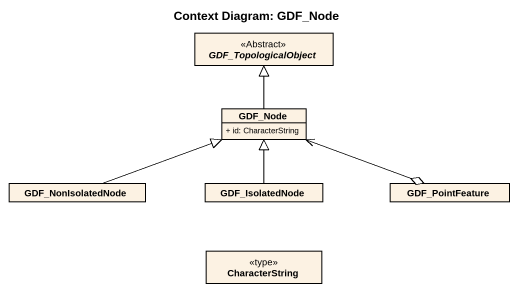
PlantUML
@startuml
title Context Diagram: GDF_Node
hide circle
hide empty members
skinparam classAttributeIconSize 0
abstract class GDF_TopologicalObject <<Abstract>>
class GDF_Node {
  + id: CharacterString
}
class GDF_NonIsolatedNode
class GDF_IsolatedNode
class GDF_PointFeature
class CharacterString <<type>>
GDF_Node -up-|> GDF_TopologicalObject
GDF_NonIsolatedNode -right-|> GDF_Node
GDF_IsolatedNode -up-|> GDF_Node
GDF_PointFeature o-left-> GDF_Node
@enduml
